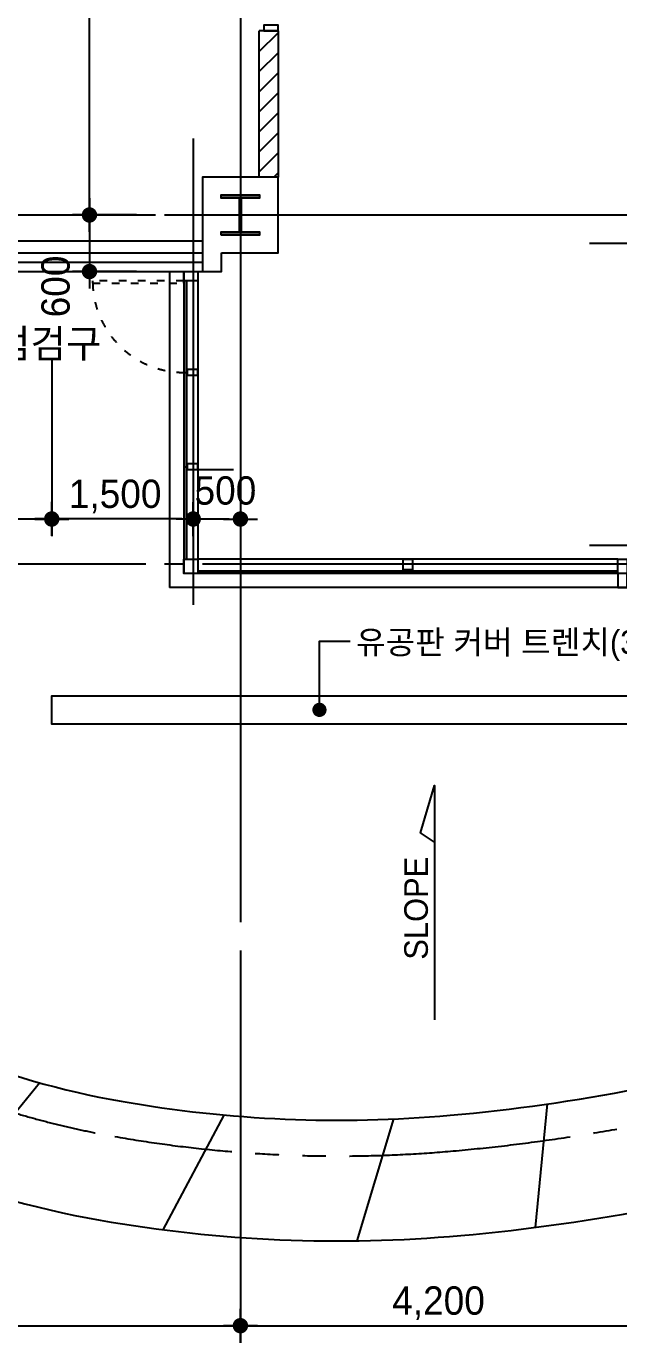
# Model space of a CAD drawing. Extents: x 14074245 to 14153635, y -1806033 to -1750552.
# Drawn here: x 14127271 to 14133550, y -1802086 to -1788129 of the extents above; entities that cross this region are included whole.
import ezdxf
from ezdxf.enums import TextEntityAlignment as Align

# ---------------------------------------------------------------- set-up
doc = ezdxf.new("R2010")
doc.units = 0
doc.header["$LTSCALE"] = 100
doc.header["$MEASUREMENT"] = 0
doc.header["$PDSIZE"] = -10
for name, pattern in [('CEN', [66, 60, -2, 2, -2]), ('DASH_10', [2.028, 0.812, -1.216]), ('PHANTOM', [2.5, 1.25, -0.25, 0.25, -0.25, 0.25, -0.25])]:
    doc.linetypes.add(name, pattern=pattern)
doc.layers.get('0').update_dxf_attribs({"linetype": 'CONTINUOUS'})
doc.layers.get('Defpoints').update_dxf_attribs({"linetype": 'CONTINUOUS'})
for name, color, linetype in [('0-내벽고정식', 7, 'CONTINUOUS'), ('0-지붕나누기', 6, 'CONTINUOUS'), ('0-캐노피', 6, 'CONTINUOUS'), ('AINFO', 1, 'CONTINUOUS'), ('CEN', 1, 'CEN'), ('COL', 2, 'CONTINUOUS'), ('col2', 3, 'CONTINUOUS'), ('DIM', 7, 'CONTINUOUS'), ('HAT', 5, 'CONTINUOUS'), ('SYM', 7, 'CONTINUOUS'), ('TE2', 3, 'CONTINUOUS'), ('TEXT1', 7, 'CONTINUOUS'), ('TEXT2', 7, 'CONTINUOUS'), ('WALL-1', 7, 'CONTINUOUS'), ('WALLBR', 3, 'CONTINUOUS'), ('WID', 4, 'CONTINUOUS'), ('WINE', 8, 'CONTINUOUS')]:
    doc.layers.add(name, color=color, linetype=linetype)
doc.styles.add('HY울를도M', font='HYWULM.TTF')
doc.styles.add('굴림', font='H2HDRM.TTF')
doc.dimstyles.new('DIM100', dxfattribs={"dimtxt": 300, "dimasz": 120, "dimexe": 1, "dimexo": 100, "dimgap": 60, "dimtad": 1, "dimdec": 4, "dimzin": 0, "dimdsep": 46, "dimlunit": 6, "dimtxsty": '굴림', "dimblk": 'DOTT', "dimcen": 0.09, "dimadec": 0, "dimazin": 0, "dimtfac": 1, "dimtdec": 4, "dimtofl": 0, "dimtmove": 2, "dimatfit": 2, "dimldrblk": 'DOTT', "dimfxl": 1, "dimtolj": 1, "dimtzin": 0, "dimarcsym": 0})
doc.dimstyles.new('DIM50', dxfattribs={"dimscale": 50, "dimtxt": 3, "dimasz": 1.2, "dimexe": 1, "dimexo": 1, "dimgap": 0.6, "dimtad": 1, "dimdec": 4, "dimzin": 0, "dimdsep": 46, "dimlunit": 6, "dimtxsty": '굴림', "dimblk": 'DOTT', "dimcen": 0.09, "dimadec": 0, "dimazin": 0, "dimtfac": 1, "dimtdec": 4, "dimtofl": 0, "dimtmove": 2, "dimatfit": 2, "dimldrblk": 'DOTT', "dimfxl": 1, "dimtolj": 1, "dimtzin": 0, "dimarcsym": 0})

# ---------------------------------------------------------------- blocks, each defined once
blk = doc.blocks.new('DOTT')
for p, q in [((0, 1.5), (0, -1.5)), ((-1.5, 0), (1.5, 0))]:
    blk.add_line(p, q)
at = {"color": 6, "const_width": 0.68}
blk.add_lwpolyline([(-0.34, 0, 1), (0.34, 0, 1)], format="xyb", close=True, dxfattribs=at)
blk = doc.blocks.new('*D41')
at = {"layer": 'Defpoints', "color": 0, "lineweight": -3}
for p in [(14129540, -1797629), (14133740, -1799506), (14133740, -1801906)]:
    blk.add_point(p, dxfattribs=at)
at = {"layer": 'DIM', "color": 7, "lineweight": -2}
for p, q in [((14129540, -1797929), (14129540, -1802006)), ((14133740, -1799806), (14133740, -1802006)), ((14129660, -1801906), (14133620, -1801906))]:
    blk.add_line(p, q, dxfattribs=at)
at = {"layer": 'DIM', "color": 7, "lineweight": -2, "xscale": 120, "yscale": 120, "zscale": 120, "rotation": 180}
blk.add_blockref('DOTT', (14129540, -1801906), dxfattribs=at)
at = {"layer": 'DIM', "color": 7, "lineweight": -2, "xscale": 120, "yscale": 120, "zscale": 120}
blk.add_blockref('DOTT', (14133740, -1801906), dxfattribs=at)
at = {"layer": 'DIM', "color": 3, "insert": (14131640, -1801667), "char_height": 300, "attachment_point": 5, "style": '굴림'}
blk.add_mtext('\\A1;4,200', dxfattribs=at)
blk = doc.blocks.new('*D43')
at = {"layer": 'Defpoints', "color": 0, "lineweight": -3}
for p in [(14123240, -1797629), (14129540, -1797629), (14129540, -1801906)]:
    blk.add_point(p, dxfattribs=at)
at = {"layer": 'DIM', "color": 7, "lineweight": -2}
for p, q in [((14123240, -1797929), (14123240, -1802006)), ((14129540, -1797929), (14129540, -1802006)), ((14123360, -1801906), (14129420, -1801906))]:
    blk.add_line(p, q, dxfattribs=at)
at = {"layer": 'DIM', "color": 7, "lineweight": -2, "xscale": 120, "yscale": 120, "zscale": 120, "rotation": 180}
blk.add_blockref('DOTT', (14123240, -1801906), dxfattribs=at)
at = {"layer": 'DIM', "color": 7, "lineweight": -2, "xscale": 120, "yscale": 120, "zscale": 120}
blk.add_blockref('DOTT', (14129540, -1801906), dxfattribs=at)
at = {"layer": 'DIM', "color": 3, "insert": (14126390, -1801667), "char_height": 300, "attachment_point": 5, "style": '굴림'}
blk.add_mtext('\\A1;6,300', dxfattribs=at)
blk = doc.blocks.new('*D50')
at = {"layer": 'Defpoints', "color": 0, "lineweight": -3}
for p in [(14127940, -1784529), (14128740, -1784529), (14128740, -1790129)]:
    blk.add_point(p, dxfattribs=at)
at = {"layer": 'DIM', "color": 7, "lineweight": -2}
for p, q in [((14128440, -1784529), (14127840, -1784529)), ((14127940, -1790009), (14127940, -1784649)), ((14128440, -1790129), (14127840, -1790129))]:
    blk.add_line(p, q, dxfattribs=at)
at = {"layer": 'DIM', "color": 7, "lineweight": -2, "xscale": 120, "yscale": 120, "zscale": 120}
for p, rotation in [((14127940, -1784529), 90), ((14127940, -1790129), 270)]:
    blk.add_blockref('DOTT', p, dxfattribs=dict(at, rotation=rotation))
at = {"layer": 'DIM', "color": 3, "insert": (14127700, -1787329), "char_height": 300, "attachment_point": 5, "rotation": 90, "style": '굴림'}
blk.add_mtext('\\A1;5,600', dxfattribs=at)
blk = doc.blocks.new('*D56')
at = {"layer": 'Defpoints', "color": 0, "lineweight": -3}
for p in [(14128740, -1790129), (14127940, -1790729), (14128740, -1790729)]:
    blk.add_point(p, dxfattribs=at)
at = {"layer": 'DIM', "color": 7, "lineweight": -2}
for p, q in [((14128440, -1790129), (14127840, -1790129)), ((14127940, -1790249), (14127940, -1790609)), ((14128440, -1790729), (14127840, -1790729))]:
    blk.add_line(p, q, dxfattribs=at)
at = {"layer": 'DIM', "color": 7, "lineweight": -2, "xscale": 120, "yscale": 120, "zscale": 120}
for p, rotation in [((14127940, -1790129), 90), ((14127940, -1790729), 270)]:
    blk.add_blockref('DOTT', p, dxfattribs=dict(at, rotation=rotation))
at = {"layer": 'DIM', "color": 3, "insert": (14127582, -1790887), "char_height": 300, "attachment_point": 5, "rotation": 90, "style": '굴림'}
blk.add_mtext('\\A1;600', dxfattribs=at)
blk = doc.blocks.new('*D181')
at = {"layer": 'Defpoints', "color": 0, "lineweight": -3, "ltscale": 3}
for p in [(14127540, -1791552), (14129040, -1792614), (14127540, -1793352)]:
    blk.add_point(p, dxfattribs=at)
at = {"layer": 'DIM', "color": 7, "lineweight": -2, "ltscale": 3}
for p, q in [((14127540, -1791652), (14127540, -1793353)), ((14129040, -1792714), (14129040, -1793353)), ((14128920, -1793352), (14127660, -1793352))]:
    blk.add_line(p, q, dxfattribs=at)
at = {"layer": 'DIM', "color": 7, "lineweight": -2, "ltscale": 3, "xscale": 120, "yscale": 120, "zscale": 120, "rotation": 180}
blk.add_blockref('DOTT', (14127540, -1793352), dxfattribs=at)
at = {"layer": 'DIM', "color": 7, "lineweight": -2, "ltscale": 3, "xscale": 120, "yscale": 120, "zscale": 120}
blk.add_blockref('DOTT', (14129040, -1793352), dxfattribs=at)
at = {"layer": 'DIM', "color": 3, "ltscale": 3, "insert": (14128212, -1793113), "char_height": 300, "attachment_point": 5, "style": '굴림'}
blk.add_mtext('\\A1;1,500', dxfattribs=at)
blk = doc.blocks.new('*D182')
at = {"layer": 'Defpoints', "color": 0, "lineweight": -3}
for p in [(14129540, -1792353), (14129040, -1792614), (14129040, -1793353)]:
    blk.add_point(p, dxfattribs=at)
at = {"layer": 'DIM', "color": 7, "lineweight": -2}
for p, q in [((14129540, -1792653), (14129540, -1793453)), ((14129040, -1792914), (14129040, -1793453)), ((14129420, -1793353), (14129160, -1793353))]:
    blk.add_line(p, q, dxfattribs=at)
at = {"layer": 'DIM', "color": 7, "lineweight": -2, "xscale": 120, "yscale": 120, "zscale": 120, "rotation": 180}
blk.add_blockref('DOTT', (14129040, -1793353), dxfattribs=at)
at = {"layer": 'DIM', "color": 7, "lineweight": -2, "xscale": 120, "yscale": 120, "zscale": 120}
blk.add_blockref('DOTT', (14129540, -1793353), dxfattribs=at)
at = {"layer": 'DIM', "color": 3, "insert": (14129381, -1793052), "char_height": 300, "attachment_point": 5, "style": '굴림'}
blk.add_mtext('\\A1;500', dxfattribs=at)
blk = doc.blocks.new('*D183')
at = {"layer": 'Defpoints', "color": 0, "lineweight": -3, "ltscale": 3}
for p in [(14125540, -1791553), (14127540, -1791552), (14125540, -1793353)]:
    blk.add_point(p, dxfattribs=at)
at = {"layer": 'DIM', "color": 7, "lineweight": -2, "ltscale": 3}
for p, q in [((14125540, -1791653), (14125540, -1793354)), ((14127540, -1791652), (14127540, -1793354)), ((14127420, -1793353), (14125660, -1793353))]:
    blk.add_line(p, q, dxfattribs=at)
at = {"layer": 'DIM', "color": 7, "lineweight": -2, "ltscale": 3, "xscale": 120, "yscale": 120, "zscale": 120, "rotation": 180}
blk.add_blockref('DOTT', (14125540, -1793353), dxfattribs=at)
at = {"layer": 'DIM', "color": 7, "lineweight": -2, "ltscale": 3, "xscale": 120, "yscale": 120, "zscale": 120}
blk.add_blockref('DOTT', (14127540, -1793353), dxfattribs=at)
at = {"layer": 'DIM', "color": 3, "ltscale": 3, "insert": (14126540, -1793036), "char_height": 300, "attachment_point": 5, "style": '굴림'}
blk.add_mtext('\\A1;2,000', dxfattribs=at)

msp = doc.modelspace()

# ---------------------------------------------------------------- hatches: boundary and pattern name
at = {"layer": 'HAT', "lineweight": -3, "ltscale": 200}
h = msp.add_hatch(dxfattribs=at)
h.set_pattern_fill('_USER,N', color=256, scale=150, angle=45, style=0, pattern_type=0)
h.set_pattern_definition([(45, (1146785.19, -1328544.47), (-106.0660172, 106.0660172), [])])
h.paths.add_polyline_path([(14129939.53432, -1788175.44544), (14129789.53432, -1788175.44544), (14129739.53432, -1788175.44544), (14129739.53432, -1789728.57588), (14129939.53432, -1789728.57588)])

# ---------------------------------------------------------------- linework, layer by layer
at = {"layer": '0-내벽고정식'}
msp.add_line((14125539.53432, -1790403.57588), (14129139.53432, -1790403.57588), dxfattribs=at)
msp.add_line((14125539.53432, -1790403.57588), (14129139.53432, -1790403.57588), dxfattribs=at)
at = {"layer": '0-지붕나누기', "color": 5}
for p, q in [((14126536.26166, -1800400.15349), (14127410.50882, -1799330.1284)), ((14132669.58962, -1800863.29696), (14132795.61975, -1799554.42402)), ((14128722.37889, -1800888.32757), (14129369.15701, -1799671.91484)), ((14130777.48874, -1801005.84855), (14131166.20512, -1799714.28543))]:
    msp.add_line(p, q, dxfattribs=at)
at = {"layer": '0-캐노피', "color": 2, "ltscale": 2}
for points in [[(14121703.1373, -1790728.57588, 0.1853585782), (14121365.77477, -1795550.46768, 0.1724287931), (14124056.62444, -1799178.13132, 0.1046048883), (14128052.68346, -1800786.45162, 0.0658615578), (14131875.31345, -1800949.60386, 0.0520036935), (14136077.32071, -1800129.30116)], [(14123153.58819, -1790728.57588, 0.2145982831), (14122589.84486, -1795176.2319, 0.1724287931), (14124769.92677, -1798115.305, 0.1046048883), (14128274.51818, -1799525.82108, 0.0658615578), (14131761.6988, -1799674.65613, 0.0520036935), (14135703.08493, -1798905.23107)]]:
    msp.add_lwpolyline(points, format="xyb", dxfattribs=at)
at = {"layer": 'AINFO', "color": 7, "const_width": 75}
msp.add_lwpolyline([(14130340.03965, -1795376.08586, 1), (14130415.78965, -1795376.08586, 1)], format="xyb", close=True, dxfattribs=at)
at = {"layer": 'CEN', "linetype": 'CEN'}
for p, q in [((14129539.53432, -1757728.57588), (14129539.53432, -1797628.57588)), ((14129539.53432, -1789128.57588), (14129539.53432, -1797628.57588)), ((14129039.53432, -1789319.39289), (14129039.53432, -1794260.95285)), ((14076336.53432, -1790128.57588), (14151139.53432, -1790128.57588)), ((14115639.53432, -1790128.57588), (14145739.53432, -1790128.57588)), ((14133241.95655, -1790428.57588), (14140741.95655, -1790428.57588)), ((14133241.95655, -1793628.57588), (14140741.95655, -1793628.57588)), ((14076336.53432, -1793828.57588), (14145739.53432, -1793828.57588))]:
    msp.add_line(p, q, dxfattribs=at)
at = {"layer": 'CEN', "linetype": 'PHANTOM', "ltscale": 10}
msp.add_lwpolyline([(14123098.54209, -1790128.57588, 0.2363456645), (14122226.44905, -1795287.33315, 0.1724287931), (14124558.16514, -1798430.83157, 0.1046048883), (14128208.661, -1799900.07077, 0.0658615578), (14131795.42815, -1800053.15624, 0.0520036935), (14135814.18618, -1799268.62688)], format="xyb", dxfattribs=at)
at = {"layer": 'COL'}
for points in [[(14129339.53432, -1790528.57588), (14129939.53432, -1790528.57588), (14129939.53432, -1789728.57588), (14129139.53432, -1789728.57588), (14129139.53432, -1790528.57588)], [(14129339.53432, -1790528.57588), (14129939.53432, -1790528.57588), (14129939.53432, -1789728.57588), (14129139.53432, -1789728.57588), (14129139.53432, -1790528.57588)], [(14129139.53432, -1790528.57588), (14129139.53432, -1790728.57588), (14129339.53432, -1790728.57588), (14129339.53432, -1790528.57588)]]:
    msp.add_lwpolyline(points, dxfattribs=at)
at = {"layer": 'col2'}
for points in [[(14129336.03432, -1790342.57588), (14129336.03432, -1790307.57588), (14129529.53432, -1790307.57588), (14129529.53432, -1789949.57588), (14129336.03432, -1789949.57588), (14129336.03432, -1789914.57588), (14129743.03432, -1789914.57588), (14129743.03432, -1789949.57588), (14129549.53432, -1789949.57588), (14129549.53432, -1790307.57588), (14129743.03432, -1790307.57588), (14129743.03432, -1790342.57588)], [(14129742.03432, -1789921.57588), (14129742.03432, -1789949.57588), (14129548.53432, -1789949.57588), (14129548.53432, -1790307.57588), (14129742.03432, -1790307.57588), (14129742.03432, -1790335.57588), (14129337.03432, -1790335.57588), (14129337.03432, -1790307.57588), (14129530.53432, -1790307.57588), (14129530.53432, -1789949.57588), (14129337.03432, -1789949.57588), (14129337.03432, -1789921.57588)]]:
    msp.add_lwpolyline(points, close=True, dxfattribs=at)
at = {"layer": 'DIM'}
msp.add_lwpolyline([(14130377.91465, -1795413.96086), (14130377.91465, -1794647.54772), (14130701.91465, -1794647.54772)], dxfattribs=at)
at = {"layer": 'SYM', "color": 4, "ltscale": 2}
msp.add_lwpolyline([(14131598.30679, -1796779.71743), (14131448.30679, -1796679.71743), (14131598.30679, -1796179.71743), (14131598.30679, -1798664.45211)], dxfattribs=at)
at = {"layer": 'WALL-1', "color": 4}
for p, q in [((14125539.53432, -1790528.57588), (14129139.53432, -1790528.57588)), ((14125539.53432, -1790528.57588), (14129139.53432, -1790528.57588)), ((14125539.53432, -1790628.57588), (14129139.53432, -1790628.57588)), ((14125539.53432, -1790628.57588), (14129139.53432, -1790628.57588)), ((14125539.53432, -1790728.57588), (14129139.53432, -1790728.57588)), ((14125539.53432, -1790728.57588), (14129139.53432, -1790728.57588))]:
    msp.add_line(p, q, dxfattribs=at)
at = {"layer": 'WALL-1', "lineweight": -3, "ltscale": 200}
msp.add_line((14129089.53432, -1792828.57588), (14129467.01417, -1792828.57588), dxfattribs=at)
at = {"layer": 'WALLBR'}
for p, q in [((14129739.53432, -1789728.57588), (14129739.53432, -1788175.44544)), ((14129939.53432, -1788175.44544), (14129739.53432, -1788175.44544)), ((14129939.53432, -1788175.44544), (14129939.53432, -1789728.57588))]:
    msp.add_line(p, q, dxfattribs=at)
at = {"layer": 'WID'}
for p, q in [((14128943.53432, -1790828.57588), (14128943.53432, -1793778.57588)), ((14128967.53432, -1790828.57588), (14128967.53432, -1793778.57588)), ((14129089.53432, -1793900.57588), (14133539.53432, -1793900.57588)), ((14129089.53432, -1793924.57588), (14133539.53432, -1793924.57588))]:
    msp.add_line(p, q, dxfattribs=at)
for points in [[(14129789.53432, -1788175.44544), (14129939.53432, -1788175.44544), (14129939.53432, -1788115.44544), (14129789.53432, -1788115.44544)], [(14129089.53432, -1790728.57588), (14129089.53432, -1790828.57588), (14128939.53432, -1790828.57588), (14128939.53432, -1790728.57588)], [(14129089.53432, -1793778.57588), (14129089.53432, -1793928.57588), (14128939.53432, -1793928.57588), (14128939.53432, -1793778.57588)], [(14131364.53432, -1793778.57588), (14131364.53432, -1793892.57588), (14131264.53432, -1793892.57588), (14131264.53432, -1793778.57588)], [(14133639.53432, -1793778.57588), (14133639.53432, -1793928.57588), (14133539.53432, -1793928.57588), (14133539.53432, -1793778.57588)], [(14133539.53432, -1794078.57588), (14133639.53432, -1794078.57588), (14133639.53432, -1793928.57588), (14133539.53432, -1793928.57588)]]:
    msp.add_lwpolyline(points, close=True, dxfattribs=at)
at = {"layer": 'WID', "linetype": 'DASH_10'}
msp.add_lwpolyline([(14127973.53432, -1790828.57588), (14127973.53432, -1790852.57588), (14128939.53432, -1790852.57588), (14128939.53432, -1790828.57588), (14127973.53432, -1790828.57646)], dxfattribs=at)
at = {"layer": 'WID'}
for points in [[(14128943.53432, -1791798.57588), (14128975.53432, -1791798.57588), (14128975.53432, -1791828.57588), (14129089.53432, -1791828.57588), (14129089.53432, -1791768.57588), (14128975.53432, -1791768.57588), (14128975.53432, -1791798.57588)], [(14128943.53432, -1792798.57588), (14128975.53432, -1792798.57588), (14128975.53432, -1792828.57588), (14129089.53432, -1792828.57588), (14129089.53432, -1792768.57588), (14128975.53432, -1792768.57588), (14128975.53432, -1792798.57588)]]:
    msp.add_lwpolyline(points, dxfattribs=at)
at = {"layer": 'WID', "linetype": 'DASH_10'}
msp.add_arc((14128943.53432, -1790828.57588), 970, 181.417772214, 270, dxfattribs=at)
at = {"layer": 'WINE'}
for p, q in [((14128789.53432, -1790728.57588), (14128789.53432, -1794078.57588)), ((14128939.53432, -1790728.57588), (14128939.53432, -1793928.57588)), ((14129089.53432, -1790828.57588), (14129089.53432, -1793778.57588)), ((14133539.53432, -1793778.57588), (14129089.53432, -1793778.57588)), ((14133539.53432, -1793928.57588), (14129089.53432, -1793928.57588)), ((14139039.53432, -1794078.57588), (14128789.53432, -1794078.57588))]:
    msp.add_line(p, q, dxfattribs=at)
at = {"layer": 'WINE', "lineweight": -3, "ltscale": 200}
msp.add_line((14129539.53432, -1799444.39718), (14129539.53432, -1799535.92157), dxfattribs=at)
msp.add_lwpolyline([(14139539.53432, -1795528.57588), (14127539.53432, -1795528.57588), (14127539.53432, -1795228.57588), (14139539.53432, -1795228.57588), (14139539.53432, -1795528.57588)], close=True, dxfattribs=at)

# ---------------------------------------------------------------- texts
at = {"layer": 'TE2', "style": 'HY울를도M'}
msp.add_text('SLOPE', height=250, rotation=90, dxfattribs=at).set_placement((14131401.86412, -1797479.5193), align=Align.MIDDLE_CENTER)
at = {"layer": 'TEXT1', "style": 'HY울를도M'}
msp.add_text('점검구', height=300, dxfattribs=at).set_placement((14127503.20069, -1791642.4843), align=Align.CENTER)
at = {"layer": 'TEXT2', "style": 'HY울를도M'}
msp.add_text('유공판 커버 트렌치(300x150)', height=250, dxfattribs=at).set_placement((14130765.65815, -1794658.70795), align=Align.MIDDLE_LEFT)

# ---------------------------------------------------------------- dimensions: what is measured, and where the dimension line sits
at = {"layer": 'DIM'}
dim = msp.add_linear_dim(base=(14127939.53432, -1784528.57588), p1=(14128739.53432, -1790128.57588), p2=(14128739.53432, -1784528.57588), angle=90, dimstyle='DIM50', override={"dimscale": 100, "dimexo": 3}, dxfattribs=at)
dim.commit()
dim.dimension.update_dxf_attribs({"geometry": '*D50', "text_midpoint": (14127700.49609, -1787328.57588)})
dim = msp.add_linear_dim(base=(14127939.53432, -1790728.57588), p1=(14128739.53432, -1790128.57588), p2=(14128739.53432, -1790728.57588), angle=90, dimstyle='DIM50', override={"dimscale": 100, "dimexo": 3}, dxfattribs=at)
dim.commit()
dim.dimension.update_dxf_attribs({"geometry": '*D56', "text_midpoint": (14127582.14837, -1790887.31587), "dimtype": 128})
at = {"layer": 'DIM', "ltscale": 3}
for base, p1, p2, picture, middle in [((14125539.53432, -1793353.10504), (14127539.53432, -1791552.10504), (14125539.53432, -1791553.10504), '*D183', (14126539.53432, -1793036.15116)), ((14127539.53432, -1793352.10504), (14129039.53432, -1792613.70204), (14127539.53432, -1791552.10504), '*D181', (14128211.53432, -1793113.06682))]:
    dim = msp.add_linear_dim(base=base, p1=p1, p2=p2, angle=180, dimstyle='DIM100', dxfattribs=at)
    dim.commit()
    dim.dimension.update_dxf_attribs({"geometry": picture, "text_midpoint": middle, "dimtype": 128})
at = {"layer": 'DIM'}
dim = msp.add_linear_dim(base=(14129039.53432, -1793353.10504), p1=(14129539.53432, -1792353.10616), p2=(14129039.53432, -1792613.70204), dimstyle='DIM50', override={"dimscale": 100, "dimexo": 3}, dxfattribs=at)
dim.commit()
dim.dimension.update_dxf_attribs({"geometry": '*D182', "text_midpoint": (14129381.46981, -1793052.22852), "dimtype": 128})
for base, p1, p2, picture, middle in [((14129539.5343661997, -1801905.9191514871), (14123239.5343161393, -1797628.576297031), (14129539.5343661997, -1797628.5758792721), '*D43', (14126389.5343411695, -1801666.8809270719)), ((14133739.53438, -1801905.91915), (14129539.53437, -1797628.57588), (14133739.53438, -1799505.91917), '*D41', (14131639.53437, -1801666.88093))]:
    dim = msp.add_linear_dim(base=base, p1=p1, p2=p2, dimstyle='DIM50', override={"dimscale": 100, "dimexo": 3}, dxfattribs=at)
    dim.commit()
    dim.dimension.update_dxf_attribs({"geometry": picture, "text_midpoint": middle})

doc.saveas('drawing.dxf')
